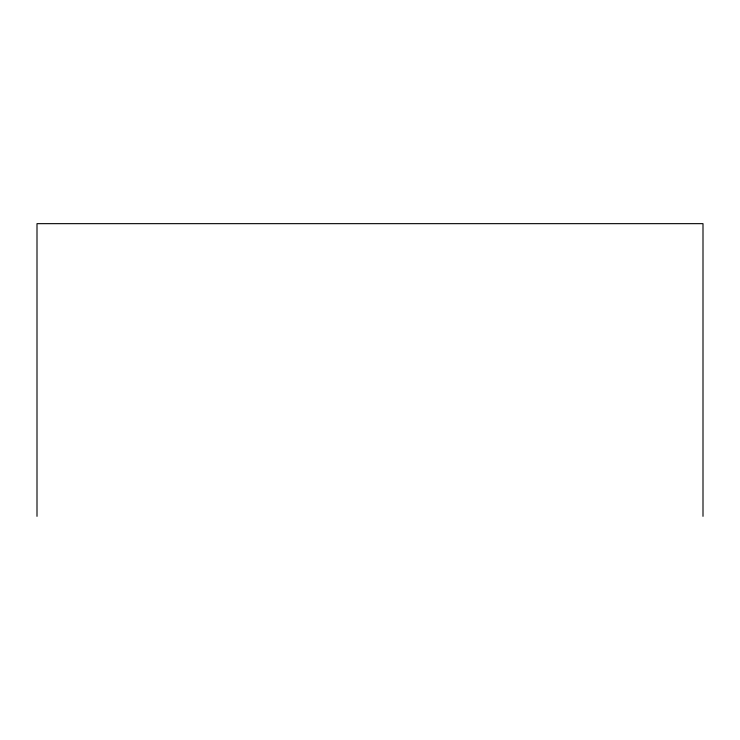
<?xml version="1.0" encoding="UTF-8"?>
<svg xmlns="http://www.w3.org/2000/svg" width="740" height="740" viewBox="0 0 740 740"><rect width="100%" height="100%" fill="white"/><g stroke="black" fill="none" stroke-linecap="round" stroke-linejoin="round"><path stroke-width="1.11" d="M703 516.344L703 223.656L37 223.656L37 516.344"/></g></svg>
